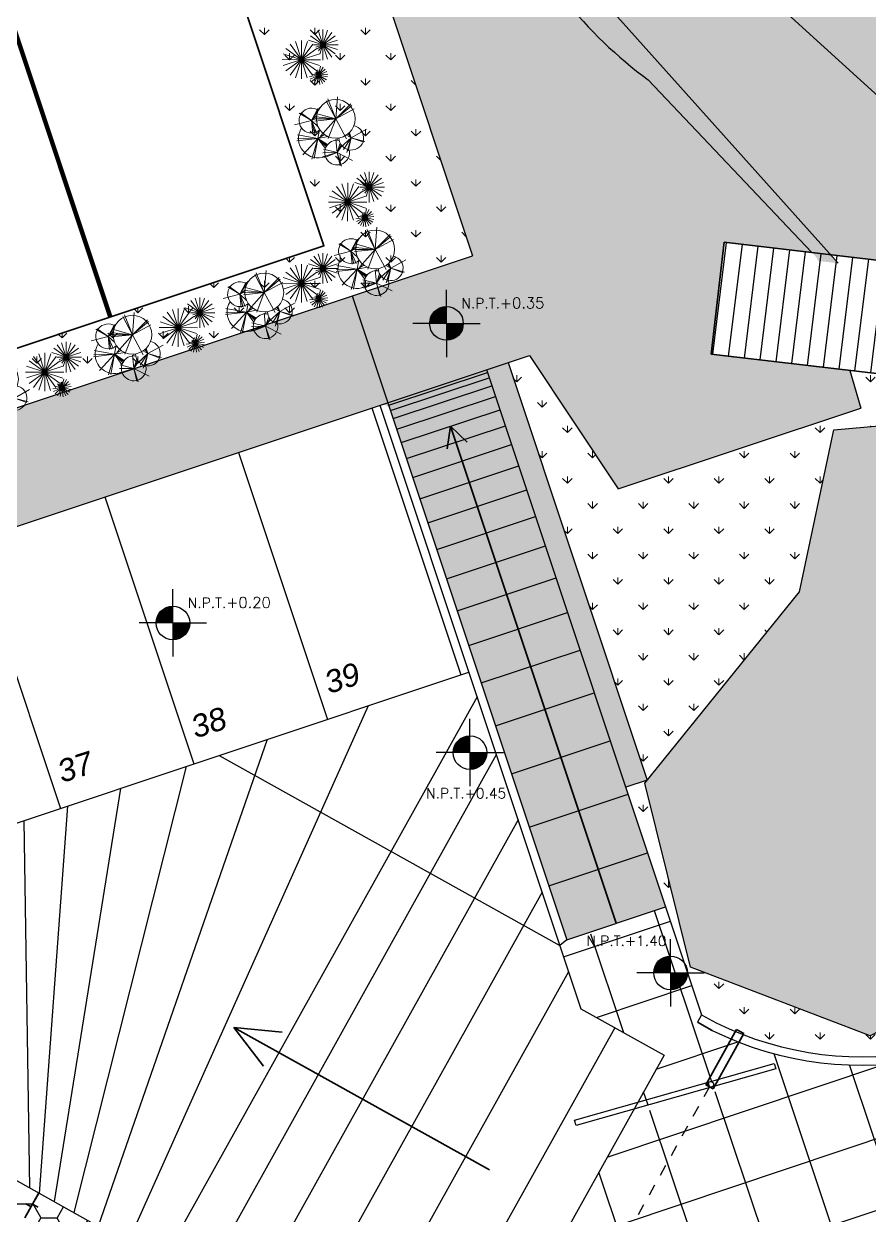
# Model space of a CAD drawing. Header units: millimetres. Extents: x 525387 to 527545, y 2235066 to 2235448.
# Drawn here: x 525619.1 to 525634.12, y 2235249.97 to 2235271.14 of the extents above; entities that cross this region are included whole.
import ezdxf
from ezdxf.enums import TextEntityAlignment as Align

# ---------------------------------------------------------------- set-up
doc = ezdxf.new("R2010")
doc.units = ezdxf.units.MM
doc.linetypes.add('JIS_02_1.0', pattern=[2, 1, -1])
for name, color, linetype in [('auxiliar', 6, 'Continuous'), ('pie de plano', 7, 'Continuous'), ('PISOS', 7, 'Continuous'), ('Texto', 7, 'Continuous'), ('ventanas', 3, 'Continuous')]:
    doc.layers.add(name, color=color, linetype=linetype)
doc.layers.add('jardin', color=72, linetype='Continuous', lineweight=5)
doc.layers.add('muro', color=5, linetype='Continuous', lineweight=35)
doc.styles.add('ARIAL', font='ariali.ttf')
doc.styles.add('NIVEL', font='romans')
pattern_1 = [(90, (-1981.939004174666, -211.1523106675595), (-0.449012806, 0.449012806), [0.1190625, -0.778963112]), (45, (-1981.939004174666, -211.1523106675595), (-0.4490128060534577, 0.4490128060534577), [0.1190625, -0.5159375]), (135, (-1981.939004174666, -211.1523106675595), (-0.4490128060534577, -0.4490128060534576), [0.1190625, -0.5159375])]
pattern_2 = [(0, (-1981.939004174666, -211.1523106675595), (0.428625, 0.24746675805), [0.2857499999999999, -0.5714999999999999]), (120, (-1981.939004174666, -211.1523106675595), (-0.4286249990634771, 0.2474667596721052), [0.2857499999999998, -0.5714999999999996]), (59.99999999999999, (-1981.939004174666, -211.1523106675595), (9.36522819294794e-10, 0.494933517722105), [-0.5714999999999999, 0.2857499999999999])]
pattern_3 = [(90, (0, 0), (-0.449012806, 0.449012806), [0.1190625, -0.778963112]), (45, (0, 0), (-0.4490128060534577, 0.4490128060534577), [0.1190625, -0.5159375]), (135, (0, 0), (-0.4490128060534577, -0.4490128060534576), [0.1190625, -0.5159375])]

# ---------------------------------------------------------------- blocks, each defined once
blk = doc.blocks.new('Arbo-p12')
at = {"color": 0, "linetype": 'ByBlock', "lineweight": 0}
for p, q in [((-0.09945709401501, 0.1825524877638605), (-0.3403838269256559, 0.4051013730745814)), ((-0.09945709401501, 0.1825524877638605), (-0.1356132411272652, 0.4940981494850954)), ((-0.09945709401501, 0.1825524877638605), (-0.1074507220736416, 0.4894871847450658)), ((-0.09945709401501, 0.1825524877638605), (-0.04596247985850208, 0.4867876671657798)), ((0.1654444836079677, 0.2784894576247351), (0.1012380212751178, 0.5282004195085828)), ((0.1654444836079677, 0.2784894576247351), (0.2733940111910297, 0.4590283148584596)), ((0.1654444836079677, 0.2784894576247351), (0.2773408917322135, 0.4382920194160924)), ((-0.09945709401501, 0.1825524877638605), (-0.4038031262973748, 0.2714040318060841)), ((-0.09945709401501, 0.1825524877638605), (-0.3980144917112823, 0.2385292821627031)), ((-0.09945709401501, 0.1825524877638605), (-0.2491042509019152, 0.07191034251168738)), ((-0.09945709401501, 0.1825524877638605), (-0.2183721527725425, 0.05834102786364928)), ((-0.09945709401501, 0.1825524877638605), (-0.2032355424297066, 0.0489319366850588)), ((-0.09945709401501, 0.1825524877638605), (-0.1899574522912311, 0.03883172599978091)), ((-0.09945709401501, 0.1825524877638605), (0.03442190526441326, 0.159203816530546)), ((-0.09945709401501, 0.1825524877638605), (-0.07240588186543039, 0.03245811781874022)), ((-0.09945709401501, 0.1825524877638605), (-0.04203283865625145, 0.08610863659155533)), ((0.1654444836079677, 0.2784894576247351), (-0.02910967280313285, 0.2589447612715267)), ((0.1654444836079677, 0.2784894576247351), (-0.02305159788099669, 0.2349050050647519)), ((0.1654444836079677, 0.2784894576247351), (-0.01607567987874499, 0.2021488315189971)), ((0.1654444836079677, 0.2784894576247351), (0.07460698168316968, 0.1810547487095855)), ((0.1912869320984432, -0.08140291117061205), (0.1580292908201565, 0.2263884639274987)), ((0.1654444836079677, 0.2784894576247351), (0.2028990161379305, 0.2055873213512632)), ((0.1654444836079677, 0.2784894576247351), (0.2330999254421608, 0.2027623710971878)), ((0.1654444836079677, 0.2784894576247351), (0.3572435578118477, 0.1567404148424138)), ((0.1654444836079677, 0.2784894576247351), (0.3436585484460159, 0.1852775967678375)), ((0.1912869320984432, -0.08140291117061205), (0.1885154619919192, 0.2180697781140359)), ((0.1912869320984432, -0.08140291117061205), (0.2716595651876356, 0.2152968828428821)), ((0.1912869320984432, -0.08140291117061205), (0.2190016331636822, 0.212523987571728)), ((-0.3074832109905653, -0.1018937197444366), (-0.3809867018928431, 0.0853118911108058)), ((-0.3074832109905653, -0.1018937197444366), (-0.3725427538281328, 0.1157687946434195)), ((-0.3074832109905653, -0.1018937197444366), (-0.3104882755280723, 0.1066058052098178)), ((-0.3074832109905653, -0.1018937197444366), (-0.2578444630142112, 0.1008138822734795)), ((0.1912869320984432, -0.08140291117061205), (-0.09971742908656489, 0.02951289967555382)), ((0.1912869320984432, -0.08140291117061205), (-0.0664597878082781, 0.1459745010640283)), ((0.1912869320984432, -0.08140291117061205), (0.4601195324312601, 0.06001474765824955)), ((0.1912869320984432, -0.08140291117061205), (0.4850627633899749, 0.03783158548901633)), ((-0.3074832109905653, -0.1018937197444366), (-0.507343275403616, -0.1674935225602729)), ((-0.3074832109905653, -0.1018937197444366), (-0.4967330011342612, -0.1492454022568394)), ((-0.3074832109905653, -0.1018937197444366), (-0.4226588173356135, -0.3325723143155553)), ((-0.3074832109905653, -0.1018937197444366), (-0.112246912438887, -0.08118529650845765)), ((-0.3074832109905653, -0.1018937197444366), (-0.168457054476695, -0.1474484213565678)), ((-0.3074832109905653, -0.1018937197444366), (-0.193463941107007, -0.1623478726825746)), ((-0.3074832109905653, -0.1018937197444366), (-0.2069262341160077, -0.1728698851188635)), ((-0.08741089502086342, -0.3119095872141122), (-0.2277341135656372, -0.157430554482322)), ((0.1912869320984432, -0.08140291117061205), (-0.1052603692996122, -0.242230836897553)), ((0.1912869320984432, -0.08140291117061205), (0.338174847744209, -0.3531466477437188)), ((0.1912869320984432, -0.08140291117061205), (0.388061309661639, -0.3170990092187149)), ((0.1912869320984432, -0.08140291117061205), (0.4130045406203537, -0.3032345328629442)), ((0.1912869320984432, -0.08140291117061205), (0.5183204046682617, -0.1063589686109994)), ((-0.08741089502086342, -0.3119095872141122), (-0.304254691591202, -0.2441712511492324)), ((-0.08741089502086342, -0.3119095872141122), (-0.2837221160287666, -0.2681990802747973)), ((-0.08741089502086342, -0.3119095872141122), (-0.2619663918384558, -0.1978417966254108)), ((-0.08741089502086342, -0.3119095872141122), (-0.1539477203546766, -0.4952958347374364)), ((-0.08741089502086342, -0.3119095872141122), (-0.1447490113881557, -0.5142946654390551)), ((-0.08741089502086342, -0.3119095872141122), (-0.04879098096027828, -0.2390760849195701)), ((-0.08741089502086342, -0.3119095872141122), (-0.02860795749807729, -0.266185138638608)), ((-0.08741089502086342, -0.3119095872141122), (-0.02001231440516832, -0.2759558923497915)), ((-0.08741089502086342, -0.3119095872141122), (-0.01275229881134759, -0.2835568780088644)), ((-0.08741089502086342, -0.3119095872141122), (0.03946655136610412, -0.5363648118995229))]:
    blk.add_line(p, q, dxfattribs=at)
blk.add_circle((0.1912869320984432, -0.08140291117061205), 0.2872250582012303, dxfattribs=at)
for centre, radius, start, end in [((-0.09945709401501, 0.1825524877638605), 0.2872250582012303, 57.49040998641255, 202.5719847777969), ((0.1654444836079677, 0.2784894576247352), 0.1833465435664465, 326.1895167280852, 222.0247516634134), ((-0.3074832109905652, -0.1018937197444367), 0.1833465435664465, 350.2838044240218, 282.3951209920781), ((-0.08741089502086331, -0.3119095872141122), 0.1833465435664465, 91.44372134915663, 347.743530791549), ((-0.09945709401501, 0.1825524877638605), 0.2872250582012303, 265.0692222164591, 270.8897798021474)]:
    blk.add_arc(centre, radius, start, end, dxfattribs=at)
blk = doc.blocks.new('Arbo-p11')
at = {"color": 0, "linetype": 'ByBlock', "lineweight": 0}
for p, q in [((-0.03763756430225819, 0.163374348153109), (-0.217159280900016, 0.4104647932102127)), ((-0.03849758010914052, 0.1629361482125352), (-0.1328777318256156, 0.4534083873864336)), ((-0.04126426564766718, 0.163374348153109), (0.1382574509500902, 0.4104647932102127)), ((-0.04040424984078574, 0.1629361482125356), (0.05397590187568934, 0.453408387386434)), ((-0.03945091497496268, 0.1627851548033699), (-0.03945091497496268, 0.4682057414846272)), ((-0.03651685195300371, 0.1649168763686711), (-0.3269890911269016, 0.2592970280851462)), ((-0.03695505189357619, 0.1640568605617892), (-0.2840454969506803, 0.3435785771595471)), ((-0.04238497799692166, 0.1649168763686707), (0.2480872611769762, 0.2592970280851462)), ((-0.04194677805634829, 0.1640568605617892), (0.2051436670007558, 0.3435785771595471)), ((-0.2836893419357962, -0.1074223704625676), (-0.3456976836416141, 0.02482332054843036)), ((-0.03636585854383846, 0.1658702112344946), (-0.341786445225096, 0.1658702112344946)), ((-0.03651685195300371, 0.1668235461003168), (-0.3269890911269024, 0.0724433943838417)), ((-0.2841327870895041, -0.1075505428520331), (-0.3022400585782223, 0.03738421471603844)), ((-0.03695505189357708, 0.1676835619071991), (-0.2840454969506812, -0.01183815469055874)), ((-0.03763756430225819, 0.1683660743158798), (-0.217159280900016, -0.07872437074122432)), ((-0.03849758010913963, 0.1688042742564531), (-0.1328777318256151, -0.1216679649174452)), ((-0.04253597140608691, 0.1658702112344942), (0.2628846152751703, 0.1658702112344942)), ((-0.04238497799692166, 0.1668235461003172), (0.2480872611769771, 0.07244339438384215)), ((-0.0419467780563474, 0.1676835619071991), (0.2051436670007558, -0.01183815469055874)), ((-0.04126426564766718, 0.1683660743158793), (0.1382574509500902, -0.07872437074122476)), ((-0.04040424984078574, 0.1688042742564527), (0.05397590187568934, -0.1216679649174456)), ((-0.03945091497496268, 0.1689552676656188), (-0.03945091497496268, -0.1364653190156383)), ((0.1953335022018055, -0.175060160876516), (0.3382228357914097, 0.02161013450439094)), ((0.1960180271041445, -0.1754089437350702), (0.2711393953621688, 0.05579085464273289)), ((-0.2828517013715308, -0.1059036536696404), (-0.4277864589396019, -0.1240109251583587)), ((-0.2828668342738896, -0.1063650025192488), (-0.4263034345084373, -0.07879873789677308)), ((-0.2829798737609963, -0.105460208515933), (-0.4152255647719942, -0.1674685502217509)), ((-0.2830237911541527, -0.1067990950249508), (-0.41092166024266, -0.03625767233798807)), ((-0.2832388050357755, -0.1050780745594337), (-0.3898502998436337, -0.2049176779586645)), ((-0.2833072079792969, -0.1071634391877884), (-0.3831468113785281, -0.0005519443799301416)), ((-0.2836031491986131, -0.1047946577342894), (-0.3541445718855762, -0.2326925268227972)), ((-0.2840372417043147, -0.1046377008540264), (-0.3116035063267912, -0.2480743010885737)), ((-0.2857796762718963, -0.1062694571340594), (-0.1965552848700394, -0.09512230164397431)), ((-0.285764543369537, -0.1058081082844519), (-0.1423279431349898, -0.1333743729069276)), ((-0.2856515038824312, -0.1067129022877672), (-0.2213026976848658, -0.0765405561602234)), ((-0.2856075864892744, -0.1053740157787499), (-0.1577097174007671, -0.1759154384657121)), ((-0.2853925726076516, -0.1070950362442666), (-0.236504216537871, -0.06131203611239458)), ((-0.2853241696641302, -0.1050096716159123), (-0.185484566264899, -0.2116211664237705)), ((-0.285028228444814, -0.1073784530694117), (-0.2500939734895338, -0.04403954386138023)), ((-0.2849420357076313, -0.1047507403411331), (-0.222933694001813, -0.2369964313521306)), ((-0.2845941359391124, -0.1075354099496743), (-0.2667433379524853, -0.01465166927093722)), ((-0.284498590553923, -0.1046225679516676), (-0.2663913190652047, -0.2495573255197391)), ((0.199232362684991, -0.1730735922363042), (-0.04386549156077259, -0.1730735922363042)), ((0.1991121803024865, -0.1723147905367287), (-0.0320876180753167, -0.2474361587947539)), ((0.1987633974439318, -0.1716302656343892), (0.002093102063025251, -0.3145195992239943)), ((0.1991121803024865, -0.1738323939358805), (0.04939654229667245, -0.1251868343137158)), ((0.1982201554056353, -0.1710870235960928), (0.0553308218160311, -0.3677573189769997)), ((0.1987633974439327, -0.17451691883822), (0.1013662940220794, -0.1037537810977064)), ((0.1975356305032963, -0.1707382407375385), (0.122414262245272, -0.4019380391153416)), ((0.1982201554056353, -0.175060160876516), (0.1326960331551021, -0.08487394365613823)), ((0.1975356305032954, -0.1754089437350707), (0.1609826787180497, -0.062910525790458)), ((0.1943212949224498, -0.1730735922363046), (0.4374191491682133, -0.1730735922363046)), ((0.1944414773049543, -0.1738323939358809), (0.4256412756827566, -0.09871102567785575)), ((0.1944414773049543, -0.1723147905367283), (0.4256412756827574, -0.2474361587947535)), ((0.194790260163509, -0.17451691883822), (0.3914605555444155, -0.03162758524861489)), ((0.194790260163509, -0.1716302656343892), (0.3914605555444155, -0.3145195992239943)), ((0.1953335022018055, -0.1710870235960932), (0.3382228357914097, -0.3677573189770001)), ((0.1960180271041445, -0.170738240737539), (0.2711393953621688, -0.4019380391153421)), ((0.1967768288037199, -0.1755291261175752), (0.1967768288037199, -0.02587380216266869)), ((0.1967768288037199, -0.1706180583550335), (0.1967768288037199, -0.4137159126007971))]:
    blk.add_line(p, q, dxfattribs=at)
blk = doc.blocks.new('Nptpl')
at = {"color": 0, "linetype": 'ByBlock'}
for q in [(4.263256414560601e-14, 0.1666666666669414), (-0.166666666666624, 2.747431911605721e-13), (4.263256414560601e-14, -0.1666666666663919), (0.1666666666667093, 2.747431911605721e-13)]:
    blk.add_line((4.263256414560601e-14, 2.747431911605721e-13), q, dxfattribs=at)
at = {"color": 0, "linetype": 'ByBlock', "const_width": 0.08333333333333333}
for points in [[(8.526512829121202e-14, 0.04166666666886461, 0.4142135623846828), (-0.0416666666665814, 5.494863823211441e-13, 1)], [(8.526512829121202e-14, -0.04166666666777037, 0.4142135623829513), (0.04166666666650087, 5.494863823211441e-13, 1)]]:
    blk.add_lwpolyline(points, format="xyb", dxfattribs=at)
at = {"color": 0, "linetype": 'ByBlock'}
blk.add_circle((0, 0), 0.08333333333333333, dxfattribs=at)
at = {"color": 0, "linetype": 'ByBlock', "style": 'NIVEL'}
blk.add_text('N.P.T.', height=0.05, dxfattribs=at).set_placement((0.2646358372095595, 0.07474815208612709), align=Align.RIGHT)
blk.add_attdef('NPT-PLA', (0.2646358372095595, 0.07474815208612709), '', height=0.05, dxfattribs=at)
blk = doc.blocks.new('TB_ACA_TLFAI QRO$0$CB-NIVEL')
at = {"color": 1, "const_width": 0.0375}
blk.add_lwpolyline([(0.03402267760506561, -0.1499999999999986), (0.03402267760506561, 0), (-0.03402267760506561, 0), (-0.03402267760506561, 0.1499999999999986)], dxfattribs=at)

msp = doc.modelspace()

# ---------------------------------------------------------------- hatches: boundary and pattern name
at = {"layer": 'auxiliar'}
h = msp.add_hatch(color=8, dxfattribs=at)
h.dxf.hatch_style = 1
h.set_gradient(color1=(0, 127, 255), color2=(0, 255, 255), name='INVCURVED')
h.paths.add_polyline_path([(525608.3686954741, 2235295.686445747), (525615.9158335903, 2235288.645588127), (525619.4931245319, 2235285.100241358), (525626.0822137087, 2235278.146163472), (525630.6105035663, 2235273.191901902), (525636.6796801204, 2235267.67058028), (525637.6109065919, 2235266.236831313), (525639.9164147214, 2235263.177795304), (525639.9164147218, 2235263.177795304), (525637.2189519926, 2235266.591751895), (525633.4391289881, 2235267.034892814), (525629.0862992101, 2235271.895039319), (525624.618069241, 2235276.783591227), (525618.0629432222, 2235283.701824637), (525614.5294332004, 2235287.203781437), (525607.2363289869, 2235294.00764637)])
h = msp.add_hatch(dxfattribs=at)
h.set_pattern_fill('LINE', color=256, scale=0.089, angle=83.00000000000001)
h.set_pattern_definition([(83.00000000000001, (0.149080271483399, 0.1177924983203411), (-0.2804687288000465, 0.03443722971270955), [])])
h.paths.add_polyline_path([(525631.547514201, 2235267.256662965), (525631.3146321316, 2235265.270267752), (525636.1632780862, 2235264.701819593), (525637.2189519926, 2235266.591751894)])
at = {"layer": 'jardin'}
h = msp.add_hatch(dxfattribs=at)
h.set_pattern_fill('GRASS', color=72, scale=0.025)
h.set_pattern_definition(pattern_1)
edge = h.paths.add_edge_path()
edge.add_line((525636.9455999916, 2235268.081293845), (525638.9229341198, 2235271.135288808))
edge.add_line((525638.9229341198, 2235271.135288808), (525645.1812575532, 2235268.538234785))
edge.add_line((525645.1812575532, 2235268.538234785), (525645.265557539, 2235271.011437382))
edge.add_line((525645.265557539, 2235271.011437382), (525614.3371159103, 2235290.934354713))
edge.add_line((525614.3371159103, 2235290.934354713), (525609.00669024, 2235295.738165472))
edge.add_line((525609.00669024, 2235295.738165472), (525608.7388687962, 2235295.341104557))
edge.add_line((525608.7388687962, 2235295.341104557), (525615.9158335903, 2235288.645588127))
edge.add_line((525615.9158335903, 2235288.645588127), (525619.4931245319, 2235285.100241358))
edge.add_line((525619.4931245319, 2235285.100241358), (525626.0822137087, 2235278.146163472))
edge.add_line((525626.0822137087, 2235278.146163472), (525630.6105035663, 2235273.191901902))
edge.add_line((525630.6105035663, 2235273.191901902), (525636.2701835615, 2235268.043112235))
edge.add_arc((525636.5945163337, 2235268.298808937), 0.4130042983129986, 218.251455587989, 328.2195720236954)
h = msp.add_hatch(dxfattribs=at)
h.set_pattern_fill('GRASS', color=72, scale=0.025)
h.set_pattern_definition(pattern_3)
edge = h.paths.add_edge_path()
edge.add_line((525618.0629432222, 2235283.701824637), (525614.5294332004, 2235287.203781437))
edge.add_line((525614.5294332004, 2235287.203781437), (525607.2363289868, 2235294.00764637))
edge.add_line((525607.2363289868, 2235294.00764637), (525606.9532373651, 2235293.587946526))
edge.add_line((525606.9532373651, 2235293.587946526), (525614.1828331029, 2235286.843329764))
edge.add_line((525614.1828331029, 2235286.843329764), (525617.7053978947, 2235283.352220457))
edge.add_line((525617.7053978947, 2235283.352220457), (525622.6075460893, 2235278.178528094))
edge.add_line((525622.6075460893, 2235278.178528094), (525624.2520331242, 2235276.442948166))
edge.add_line((525624.2520331242, 2235276.442948166), (525628.7062945096, 2235271.569678852))
edge.add_arc((525634.9186132073, 2235276.559460541), 7.968113007783279, 218.7716957493611, 233.6559660666527)
edge.add_line((525630.1964513541, 2235270.141360173), (525633.1986056595, 2235266.972907857))
edge.add_line((525633.1986056595, 2235266.972907857), (525633.2121527304, 2235266.926232727))
edge.add_line((525633.2121527304, 2235266.926232727), (525633.5744928159, 2235266.883752506))
edge.add_line((525633.5744928159, 2235266.883752506), (525629.0862992101, 2235271.895039319))
edge.add_line((525629.0862992101, 2235271.895039319), (525624.618069241, 2235276.783591227))
edge.add_line((525624.618069241, 2235276.783591227), (525618.0629432222, 2235283.701824637))
h = msp.add_hatch(dxfattribs=at)
h.set_pattern_fill('GRASS', color=72, scale=0.025)
h.set_pattern_definition(pattern_1)
h.paths.add_polyline_path([(525624.6813222884, 2235274.194607804), (525623.3735464438, 2235275.625404818), (525620.1822073393, 2235278.993521426), (525613.3542545586, 2235276.718337057), (525614.1571920076, 2235274.30867784), (525621.2725667717, 2235276.679635867), (525624.4338441414, 2235267.192469515), (525605.4595114372, 2235260.869914776), (525602.2982340675, 2235270.357081128), (525609.4136088316, 2235272.728039155), (525608.5464596848, 2235275.33040119), (525600.9616807719, 2235278.705679202), (525600.4103970624, 2235277.467475718), (525603.7136378972, 2235275.996778143), (525599.9309871166, 2235267.500805387), (525596.9889793183, 2235268.810671652), (525596.445579789, 2235267.590176325), (525600.6724405437, 2235265.708256669), (525602.9180669881, 2235258.969008842), (525627.0727686713, 2235267.017746364)])
h = msp.add_hatch(dxfattribs=at)
h.set_pattern_fill('GRASS', color=72, scale=0.025)
h.set_pattern_definition(pattern_3)
h.paths.add_polyline_path([(525641.0209893233, 2235258.235237509), (525638.3501099155, 2235261.406355309), (525639.4747445865, 2235258.312729801), (525636.8547306631, 2235254.563954245), (525634.1424625346, 2235253.160471188), (525630.9504736129, 2235254.379285828), (525630.1350352603, 2235257.649396447), (525632.8827438822, 2235261.04594308), (525633.4966844406, 2235263.9266586), (525636.024444829, 2235264.148261729), (525635.4542170021, 2235264.784948877), (525633.7765560559, 2235264.981635392), (525633.9715590664, 2235264.309771287), (525629.6633814436, 2235262.874216779), (525628.0845107995, 2235265.246764188), (525627.7050241454, 2235265.120313093), (525630.1771198089, 2235257.70141875), (525629.7976331549, 2235257.574967655), (525631.1444941908, 2235253.532963994), (525631.9293981782, 2235253.161479717), (525632.7623077433, 2235252.918111894), (525634.4884720683, 2235252.811502542), (525635.6216742084, 2235253.024016947), (525636.6911878908, 2235253.454655943), (525637.6578795005, 2235254.088637426), (525638.4627614382, 2235254.922948827)])
at = {"layer": 'muro', "linetype": 'Continuous', "lineweight": -3}
h = msp.add_hatch(dxfattribs=at)
h.set_pattern_fill('GRAVEL', color=41, scale=0.02, angle=198.43)
h.set_pattern_definition([(66.44278749999995, (-0.1863983134520014, -0.5975784855081796), (2.410141204636388, 5.622321528845037), [0.06834428800000002, -6.766096727913001]), (23.39974100000006, (-0.1590834723060339, -0.5349297995429451), (-5.622737777162228, -2.409169958568619), [0.117280944, -11.6108097787048]), (330.9404471, (-0.05144816642335809, -0.4883524216912152), (-6.586072755099547, 3.695374089930749), [0.08269630400000003, -8.18694455882]), (105.7036889999999, (0.09635985961526157, -0.3052313638126448), (2.730096581616095, -9.799501857494826), [0.106800904, -10.5732874851476]), (131.26365418, (0.06745287300305118, -0.2024168953512386), (4.336949887775587, -4.980329474133191), [0.10472674, -10.3679615490688]), (195.7036889999999, (-0.00161712104142217, -0.1236955137405452), (9.799501857494826, 2.730096581616095), [0.106800904, -10.5732874851476]), (236.12424047, (-0.1044315895028284, -0.1526025003527555), (4.659264069924868, 6.907276911106231), [0.141238732, -13.9826230628494]), (270.68532837, (-0.183157133709385, -0.2698656057584266), (0.1596308052075956, -11.72700430655787), [0.133343904, -13.201051320381]), (319.85956562, (-0.1815622131792333, -0.4032000192776021), (5.943386933410058, -4.980468226961322), [0.1071626, -10.6091091397424]), (13.66635829999999, (-0.09963989025260128, -0.4722838886416196), (-5.461996957026959, -1.284677874575957), [0.122342656, -5.994787390000001]), (60.82743780000002, (0.01923894866253746, -0.4433782895613635), (4.016717002560279, 7.228619821331257), [0.158215584, -15.6633545024354]), (337.24407483, (-0.3823717002127306, -0.4594079717162359), (4.337227393868797, -1.767455383840827), [0.054000908, -5.346113164868801]), (9.899234399999992, (-0.3325739555977004, -0.4802959546551469), (-6.586489013071589, -1.123937044809643), [0.102736396, -10.170927799408]), (63.42999999999996, (-0.2313668954540355, -0.4626338886073539), (-0.1606020785787084, 0.4819449889315658), [0.07184186800000002, -0.6465786216856001]), (41.62859051000007, (-0.178358496799386, -0.5092251417786278), (-2.088520787622199, -1.766900370609393), [0.038688264, -3.8301244737788]), (130.2314094900001, (-0.1494404099315403, -0.4835246466101736), (0.9637512247572477, -1.285232888148653), [0.05471312400000002, -2.680950598]), (229.39375653, (-0.1847784173466704, -0.4417542308601694), (-1.124630809690172, -1.445696213557991), [0.088863932, -2.873259630582]), (359.99505118, (-0.2426159786143161, -0.5092195916508102), (-1.124492056450056, 0.1607408317152325), [0.06425742800000002, -1.5421796233656]), (214.819540334, (0.1300876836487416, -0.3903754410345315), (-4.337643653579137, -3.05185575258155), [0.09001760000000003, -8.911765334507802]), (268.77617594, (0.05618713945931776, -0.4417750438394855), (0.1611570915576253, 5.94380319255772), [0.075519788, -7.476443135640001]), (131.6285905099999, (-0.2104955628985774, -0.6056085894371143), (1.76690037061072, -2.088520787623696), [0.07737602000000002, -3.7914367177788]), (182.0404596700001, (-0.2618965532354856, -0.547772415701423), (5.301256125039915, 0.1601858193632266), [0.09001760000000003, -8.911765334508]), (177.87395478, (0.03051439492995173, -0.09156954789698887), (2.730929101814976, -0.1608795849696228), [0.08680703999999999, -4.253546862621201]), (133.2051406, (-0.05623292801381313, -0.08834918113368859), (4.176347811456989, -4.498384483093377), [0.072734424, -7.200718676144002]), (265.23140949, (-0.3759170913665859, -0.1252696212913808), (-0.1608795847980274, -2.730929101825136), [0.07737602000000002, -3.7914367177788]), (215.78402464, (-0.38234949970146, -0.2023780444565152), (5.622876541535502, 4.015606977612173), [0.08515654800000004, -8.430475196040002]), (267.87395478, (-0.1397640467901409, -0.04657460278782106), (0.1608795849885952, 2.730929101813871), [0.04340351999999999, -4.2969503826212]), (299.739932474, (-0.3470003920306947, -0.1156334965766592), (1.124353303246393, -1.767177877147433), [0.02590292, -2.564398992905201]), (4.393756532000008, (-0.3341508382124448, -0.1381247252374483), (-1.606437045373153, 0.0001387531954456511), [0.10472674, -1.9898109178138]), (24.43900596000001, (-0.2297317364972061, -0.1301015589682856), (-4.658847810626911, -2.087965774962175), [0.09705340000000001, -9.608272972667402]), (142.12006753, (-0.1992326044187528, -0.3983791818563325), (0.8031491461447329, -0.8032878992285786), [0.073264776, -1.758355271936]), (191.58722659, (-0.2570604529627176, -0.3533939494708455), (-8.514268968900709, -1.766345358420476), [0.127911352, -12.6632018130062]), (259.3753959, (-0.3823647625529585, -0.3790861194475732), (0.8035654057383974, 4.016023236822789), [0.05230164800000001, -5.177878463622001]), (288.43, (-0.3920078249274522, -0.4304912723803447), (0.6425470675102137, -0.3213429103528271), [0.03048000000000001, -0.4775200000000001]), (318.68643716, (-0.2152747743612148, -0.1413478670646574), (-3.051994505585996, 2.731206608419131), [0.07057339200000001, -6.986788154640001]), (246.4427875, (-0.1622663757065652, -0.1879391202359313), (-2.410141204656004, -5.622321528836483), [0.136688576, -6.697752439913]), (198.43, (-0.2168960579985003, -0.3132364921664001), (-0.3213429103528271, -0.6425470675102137), [0.13208, -0.37592]), (163.7348465, (-0.3422017551206956, -0.3549930325968604), (-5.943664440322554, 1.767594133517262), [0.08032191200000001, -7.951863344828002]), (92.4846040999999, (-0.4193087907538756, -0.3324962538082538), (-0.1604633254197506, 2.088382034302045), [0.073965816, -3.624330007754401]), (46.07597535999997, (-0.4225152821976318, -0.2585998722146931), (7.550934004461467, 7.870889381783216), [0.12042902, -11.9224928845876]), (13.85607874000001, (-0.3389730631656688, -0.1718594869307003), (6.425886934688203, 1.605882032591517), [0.127405892, -12.613169291248])])
h.paths.add_polyline_path([(525629.7976331549, 2235257.574967655), (525630.1771198089, 2235257.70141875), (525627.7050241453, 2235265.120313094), (525627.3255374912, 2235264.993861998)])
at = {"layer": 'muro'}
h = msp.add_hatch(color=9, dxfattribs=at)
h.dxf.hatch_style = 1
h.paths.add_polyline_path([(525633.4966844406, 2235263.9266586), (525636.024444829, 2235264.148261729), (525638.3501099155, 2235261.406355309), (525639.4747445865, 2235258.312729801), (525636.8547306631, 2235254.563954245), (525634.1424625346, 2235253.160471188), (525630.9504736129, 2235254.379285828), (525630.1350352603, 2235257.649396447), (525632.8827438822, 2235261.04594308)])
at = {"layer": 'PISOS'}
h = msp.add_hatch(dxfattribs=at)
h.set_pattern_fill('HONEY', color=9, scale=0.09)
h.set_pattern_definition(pattern_2)
edge = h.paths.add_edge_path()
edge.add_line((525606.9532373651, 2235293.587946526), (525607.2363289868, 2235294.00764637))
edge.add_line((525607.2363289868, 2235294.00764637), (525606.3479130142, 2235294.836465225))
edge.add_line((525606.3479130142, 2235294.836465225), (525605.8445237541, 2235294.090161281))
edge.add_arc((525605.9721426611, 2235292.896966655), 1.199999999830135, 96.10489892490847, 124.1823590114058)
edge.add_line((525605.2979482228, 2235293.889670971), (525594.7123011063, 2235301.60266077))
edge.add_line((525594.7123011063, 2235301.60266077), (525591.0525401771, 2235303.194932317))
edge.add_line((525591.0525401771, 2235303.194932317), (525575.182638465, 2235305.939154865))
edge.add_line((525575.182638465, 2235305.939154865), (525574.2028669307, 2235306.540823254))
edge.add_line((525574.2028669307, 2235306.540823254), (525573.5749101448, 2235305.518243049))
edge.add_line((525573.5749101448, 2235305.518243049), (525574.7510732597, 2235304.795972457))
edge.add_line((525574.7510732597, 2235304.795972457), (525577.9330706495, 2235304.24574164))
edge.add_line((525577.9330706495, 2235304.24574164), (525579.0839622102, 2235298.82506341))
edge.add_line((525579.0839622102, 2235298.82506341), (525578.0409486827, 2235296.482416672))
edge.add_line((525578.0409486827, 2235296.482416672), (525577.7984083681, 2235295.937662207))
edge.add_line((525577.7984083681, 2235295.937662207), (525576.9142228351, 2235295.426904986))
edge.add_line((525576.9142228351, 2235295.426904986), (525575.7266137406, 2235295.955662622))
edge.add_line((525575.7266137406, 2235295.955662622), (525574.6303591912, 2235296.443746593))
edge.add_line((525574.6303591912, 2235296.443746593), (525574.2236225482, 2235295.530201136))
edge.add_line((525574.2236225482, 2235295.530201136), (525575.3198770975, 2235295.042117164))
edge.add_line((525575.3198770975, 2235295.042117164), (525574.1301672953, 2235292.369985199))
edge.add_line((525574.1301672953, 2235292.369985199), (525575.226421845, 2235291.881901227))
edge.add_line((525575.226421845, 2235291.881901227), (525575.9362163139, 2235293.476125706))
edge.add_line((525575.9362163139, 2235293.476125706), (525578.7361371672, 2235295.093523571))
edge.add_line((525578.7361371672, 2235295.093523571), (525580.3387425096, 2235298.693034103))
edge.add_line((525580.3387425096, 2235298.693034103), (525579.2065739105, 2235304.025527525))
edge.add_line((525579.2065739105, 2235304.025527525), (525590.7060031955, 2235302.037046834))
edge.add_line((525590.7060031955, 2235302.037046834), (525594.1124133674, 2235300.55500194))
edge.add_line((525594.1124133674, 2235300.55500194), (525595.0989541203, 2235299.836181571))
edge.add_line((525595.0989541203, 2235299.836181571), (525590.2276901774, 2235288.895143621))
edge.add_line((525590.2276901774, 2235288.895143621), (525591.3239447267, 2235288.407059649))
edge.add_line((525591.3239447267, 2235288.407059649), (525593.5868117566, 2235293.489542213))
edge.add_line((525593.5868117566, 2235293.489542213), (525595.8714388438, 2235292.472360698))
edge.add_line((525595.8714388438, 2235292.472360698), (525596.2781754866, 2235293.385906155))
edge.add_line((525596.2781754866, 2235293.385906155), (525593.9935483993, 2235294.40308767))
edge.add_line((525593.9935483993, 2235294.40308767), (525596.0907676786, 2235299.113519294))
edge.add_line((525596.0907676786, 2235299.113519294), (525605.4887313502, 2235292.265907888))
edge.add_arc((509013.475930431, 2231769.083826202), 16961.94861348718, 11.982317951034474, 11.98824039447959, ccw=False)
edge.add_line((525605.8528204352, 2235290.550836786), (525603.4026747464, 2235285.047719467))
edge.add_line((525603.4026747464, 2235285.047719467), (525601.4293808372, 2235283.90782962))
edge.add_line((525601.4293808372, 2235283.90782962), (525602.7841985535, 2235283.30462591))
edge.add_line((525602.7841985535, 2235283.30462591), (525604.3404035454, 2235284.203580832))
edge.add_line((525604.3404035454, 2235284.203580832), (525604.4625333886, 2235284.477888951))
edge.add_line((525604.4625333886, 2235284.477888951), (525605.0559553527, 2235284.213680469))
edge.add_line((525605.0559553527, 2235284.213680469), (525605.4626919958, 2235285.127225927))
edge.add_line((525605.4626919958, 2235285.127225927), (525604.8692700317, 2235285.391434408))
edge.add_line((525604.8692700317, 2235285.391434408), (525607.1030780211, 2235290.408649298))
edge.add_arc((525607.8525471875, 2235277.282750833), 13.14727783833425, 86.73204505863089, 93.26795494136911, ccw=False)
edge.add_line((525608.6020163539, 2235290.408649298), (525613.3509928689, 2235285.978245751))
edge.add_line((525613.3509928689, 2235285.978245751), (525616.8472891089, 2235282.513170424))
edge.add_line((525616.8472891089, 2235282.513170424), (525619.2713198636, 2235279.954865594))
edge.add_line((525619.2713198636, 2235279.954865594), (525608.9483517003, 2235276.515085535))
edge.add_line((525608.9483517003, 2235276.515085535), (525601.468371776, 2235279.843725831))
edge.add_line((525601.468371776, 2235279.843725831), (525600.9616807719, 2235278.705679202))
edge.add_line((525600.9616807719, 2235278.705679202), (525608.5464596847, 2235275.33040119))
edge.add_line((525608.5464596847, 2235275.33040119), (525609.4136088317, 2235272.728039155))
edge.add_line((525609.4136088317, 2235272.728039155), (525614.1571920078, 2235274.30867784))
edge.add_line((525614.1571920078, 2235274.30867784), (525613.3542545586, 2235276.718337057))
edge.add_line((525613.3542545586, 2235276.718337057), (525620.1822073393, 2235278.993521426))
edge.add_line((525620.1822073393, 2235278.993521426), (525621.7364663732, 2235277.353167489))
edge.add_line((525621.7364663732, 2235277.353167489), (525623.3735464438, 2235275.625404818))
edge.add_line((525623.3735464438, 2235275.625404818), (525624.6813222884, 2235274.194607804))
edge.add_line((525624.6813222884, 2235274.194607804), (525627.0727686713, 2235267.017746364))
edge.add_line((525627.0727686713, 2235267.017746364), (525631.696335101, 2235268.558393527))
edge.add_line((525631.696335101, 2235268.558393527), (525630.1964513537, 2235270.141360173))
edge.add_arc((525634.918613206, 2235276.55946054), 7.968113006474778, 218.7716957525168, 233.6559660680781, ccw=False)
edge.add_line((525628.7062945096, 2235271.569678852), (525624.2520331242, 2235276.442948166))
edge.add_line((525624.2520331242, 2235276.442948166), (525622.607546089, 2235278.178528094))
edge.add_line((525622.607546089, 2235278.178528094), (525617.7053978947, 2235283.352220457))
edge.add_line((525617.7053978947, 2235283.352220457), (525614.1828331029, 2235286.843329764))
edge.add_line((525614.1828331029, 2235286.843329764), (525606.9532373651, 2235293.587946526))
h = msp.add_hatch(dxfattribs=at)
h.set_pattern_fill('HONEY', color=9, scale=0.09)
h.set_pattern_definition(pattern_2)
edge = h.paths.add_edge_path()
edge.add_line((525625.60202449, 2235264.314154022), (525627.1510504008, 2235259.665442511))
edge.add_line((525627.1510504008, 2235259.665442511), (525628.0539038894, 2235256.955929792))
edge.add_line((525628.0539038894, 2235256.955929792), (525628.7496351118, 2235254.868002328))
edge.add_line((525628.7496351118, 2235254.868002328), (525630.504760887, 2235255.452838641))
edge.add_line((525630.504760887, 2235255.452838641), (525629.8090296646, 2235257.540766106))
edge.add_line((525629.8090296646, 2235257.540766106), (525627.3255374914, 2235264.993861998))
edge.add_line((525627.3255374914, 2235264.993861998), (525628.0845107993, 2235265.246764189))
edge.add_line((525628.0845107993, 2235265.246764189), (525629.6633814436, 2235262.874216779))
edge.add_line((525629.6633814436, 2235262.874216779), (525633.4292403777, 2235264.129061923))
edge.add_line((525633.4292403777, 2235264.129061923), (525633.9715590664, 2235264.309771287))
edge.add_line((525633.9715590664, 2235264.309771287), (525633.7765560559, 2235264.981635392))
edge.add_line((525633.7765560559, 2235264.981635392), (525631.3146321316, 2235265.270267752))
edge.add_line((525631.3146321316, 2235265.270267752), (525631.547514201, 2235267.256662965))
edge.add_line((525631.547514201, 2235267.256662965), (525632.8305488883, 2235267.106241855))
edge.add_line((525632.8305488883, 2235267.106241855), (525633.1024769576, 2235267.074361405))
edge.add_line((525633.1024769576, 2235267.074361405), (525631.6963351009, 2235268.558393527))
edge.add_line((525631.6963351009, 2235268.558393527), (525602.9180669881, 2235258.969008842))
edge.add_line((525602.9180669881, 2235258.969008842), (525601.400653851, 2235263.52284869))
edge.add_line((525601.400653851, 2235263.52284869), (525600.9296760063, 2235264.936278971))
edge.add_line((525600.9296760063, 2235264.936278971), (525600.6724405437, 2235265.708256669))
edge.add_line((525600.6724405437, 2235265.708256669), (525596.4455797889, 2235267.590176325))
edge.add_line((525596.4455797889, 2235267.590176325), (525595.8354748246, 2235266.219858139))
edge.add_line((525595.8354748246, 2235266.219858139), (525599.4583661313, 2235264.606843006))
edge.add_line((525599.4583661313, 2235264.606843006), (525601.4949920353, 2235258.494817237))
edge.add_line((525601.4949920353, 2235258.494817237), (525590.8110184384, 2235254.934744324))
edge.add_line((525590.8110184384, 2235254.934744324), (525589.7089229058, 2235252.459397228))
edge.add_line((525589.7089229058, 2235252.459397228), (525625.443786002, 2235264.366831948))
edge.add_arc((525625.4760922397, 2235264.199872048), 0.1700567587167407, 42.223357450208084, 100.95122399303438, ccw=False)
h = msp.add_hatch(dxfattribs=at)
h.set_pattern_fill('ANSI37', color=9, scale=0.38, angle=63.50000000000002)
h.set_pattern_definition([(108.5, (0, 0), (-1.144152490006279, -0.382828067952744), []), (198.5, (0, 0), (0.3828280679527439, -1.144152490006279), [])])
edge = h.paths.add_edge_path()
edge.add_arc((525635.1631144956, 2235241.561220812), 0.4999999993547679, -29.137921772539187, 60.86207827540778, ccw=False)
edge.add_line((525635.5998395679, 2235241.317764018), (525638.014804658, 2235239.971517386))
edge.add_line((525638.014804658, 2235239.971517386), (525638.014804658, 2235240.557091749))
edge.add_line((525638.014804658, 2235240.557091749), (525634.6108810793, 2235245.997765113))
edge.add_arc((525639.1466437955, 2235247.778454376), 4.872781307249294, 139.7500517728695, 201.4344117002755, ccw=False)
edge.add_line((525635.4275760388, 2235250.926871866), (525637.1120700787, 2235253.057218409))
edge.add_line((525637.1120700787, 2235253.057218409), (525638.5308727798, 2235254.726978757))
edge.add_arc((525633.9820422732, 2235258.639540709), 6.000000000305091, 243.8246804126178, 319.3003586200403, ccw=False)
edge.add_line((525631.3353263902, 2235253.254849906), (525631.0714571528, 2235253.401946472))
edge.add_line((525631.0714571528, 2235253.401946472), (525631.1444941909, 2235253.532963994))
edge.add_line((525631.1444941909, 2235253.532963994), (525630.5047608871, 2235255.452838641))
edge.add_line((525630.5047608871, 2235255.452838641), (525628.6257360902, 2235254.765338331))
edge.add_line((525628.6257360902, 2235254.765338331), (525629.0005560438, 2235253.640483142))
edge.add_line((525629.0005560438, 2235253.640483142), (525630.4771422053, 2235252.817345303))
edge.add_line((525630.4771422053, 2235252.817345303), (525629.9419118558, 2235251.857222114))
edge.add_line((525629.9419118558, 2235251.857222114), (525631.3212323895, 2235252.249091026))
edge.add_arc((525631.3075680031, 2235252.297187643), 0.05000000000578725, 180, 285.85999996663975, ccw=False)
edge.add_arc((525631.3075680031, 2235252.297187643), 0.05000000004656613, 0, 180, ccw=False)
edge.add_arc((525631.3075680031, 2235252.297187643), 0.05000000004656613, -74.1400000333602, 0, ccw=False)
edge.add_line((525631.3212323895, 2235252.249091026), (525632.4614558491, 2235252.573031775))
edge.add_line((525632.4614558491, 2235252.573031775), (525632.4887846374, 2235252.476838546))
edge.add_line((525632.4887846374, 2235252.476838546), (525629.8730543737, 2235251.733702091))
edge.add_line((525629.8730543737, 2235251.733702091), (525628.0420749771, 2235248.449198925))
edge.add_line((525628.0420749771, 2235248.449198925), (525628.5637854515, 2235246.613589596))
edge.add_line((525628.5637854515, 2235246.613589596), (525628.467592218, 2235246.586260824))
edge.add_line((525628.467592218, 2235246.586260824), (525628.3384582602, 2235247.040793231))
edge.add_arc((525628.385896383, 2235247.05659274), 0.04999999975921202, 193.2994016135112, 198.4206003671572, ccw=False)
edge.add_line((525628.3372373194, 2235247.045090761), (525627.9733506845, 2235248.325917824))
edge.add_line((525627.9733506845, 2235248.325917824), (525627.0444014095, 2235246.659521774))
edge.add_line((525627.0444014095, 2235246.659521774), (525635.4065712892, 2235241.997945885))
edge = h.paths.add_edge_path(flags=16)
edge.add_arc((525630.0604730387, 2235248.6393451), 0.2991235887166113, 0, 360)
edge = h.paths.add_edge_path(flags=16)
edge.add_line((525630.0604730387, 2235248.6393451), (525629.9109112443, 2235248.6393451))
edge.add_arc((525630.0604730389, 2235248.6393451), 0.1495617945911363, 90.00000008919528, 180, ccw=False)
edge.add_line((525630.0604730387, 2235248.788906895), (525630.0604730387, 2235248.6393451))
edge.add_line((525630.0604730387, 2235248.6393451), (525630.210034833, 2235248.6393451))
edge.add_arc((525630.0604730385, 2235248.6393451), 0.1495617945911363, -89.99999991080472, 0, ccw=False)
edge.add_line((525630.0604730387, 2235248.489783306), (525630.0604730387, 2235248.6393451))
h.paths.add_polyline_path([(525630.2732529083, 2235248.862783788), (525631.055247433, 2235248.862783788), (525631.055247433, 2235249.131995018), (525630.2732529083, 2235249.131995018)], flags=16)
h.paths.add_polyline_path([(525630.9989503233, 2235248.859652327), (525631.908664609, 2235248.859652327), (525631.908664609, 2235249.147652327), (525630.9989503233, 2235249.147652327)], flags=16)
h.paths.add_polyline_path([(525631.4491038563, 2235246.549964796), (525633.638735507, 2235246.549964796), (525633.638735507, 2235248.799964796), (525631.4491038563, 2235248.799964796)], flags=16)
h = msp.add_hatch(dxfattribs=at)
h.set_pattern_fill('HONEY', color=8, scale=0.09)
h.set_pattern_definition([(0, (0, 0), (0.428625, 0.24746675805), [0.2857499999999999, -0.5714999999999999]), (120, (0, 0), (-0.4286249990634771, 0.2474667596721052), [0.2857499999999999, -0.5714999999999998]), (59.99999999999999, (0, 0), (9.36522819294794e-10, 0.494933517722105), [-0.5714999999999999, 0.2857499999999999])])
h.paths.add_polyline_path([(525620.6932814614, 2235249.051022753), (525621.0663914422, 2235248.843464331), (525621.4797767033, 2235248.613501056), (525622.0362680581, 2235248.303928882), (525622.7906021056, 2235247.884298228), (525624.2143518671, 2235247.092276383), (525624.8570573485, 2235247.306436251), (525618.9398933003, 2235250.605018994), (525614.7853132439, 2235249.220645681), (525616.3659519284, 2235244.477062505), (525618.4860928871, 2235245.18340645), (525617.6641137443, 2235247.650054032), (525617.4111970854, 2235248.409022518), (525617.126665844, 2235249.262862065), (525619.1190023127, 2235249.926783022)])

# ---------------------------------------------------------------- linework, layer by layer
at = {"color": 0, "linetype": 'ByBlock'}
for p, q in [((525627.028710259, 2235258.190843309), (525627.028710259, 2235258.789090486)), ((525627.028710259, 2235258.190843309), (525626.4304630816, 2235258.190843309)), ((525627.028710259, 2235258.190843309), (525627.028710259, 2235257.592596131)), ((525627.028710259, 2235258.190843309), (525627.6269574364, 2235258.190843309)), ((525630.5926011177, 2235254.278120835), (525630.5926011177, 2235254.876368013)), ((525630.5926011177, 2235254.278120835), (525629.9943539402, 2235254.278120835)), ((525630.5926011177, 2235254.278120835), (525630.5926011177, 2235253.679873658)), ((525630.5926011177, 2235254.278120835), (525631.1908482951, 2235254.278120835))]:
    msp.add_line(p, q, dxfattribs=at)
msp.add_lwpolyline([(525633.4966844406, 2235263.9266586), (525636.024444829, 2235264.148261729), (525638.3501099155, 2235261.406355309), (525639.4747445865, 2235258.312729801), (525636.8547306631, 2235254.563954245), (525634.1424625346, 2235253.160471188), (525630.9504736129, 2235254.379285828), (525630.1350352603, 2235257.649396447), (525632.8827438822, 2235261.04594308), (525633.4966844406, 2235263.9266586)])
at = {"color": 0, "linetype": 'ByBlock', "const_width": 0.2991235887453059}
for points in [[(525627.028710259, 2235258.340405103, 0.4142135623846828), (525626.8791484646, 2235258.190843309, 1)], [(525627.028710259, 2235258.041281514, 0.4142135623829513), (525627.1782720534, 2235258.190843309, 1)], [(525630.5926011177, 2235254.42768263, 0.4142135623846828), (525630.4430393233, 2235254.278120835, 1)], [(525630.5926011177, 2235254.128559041, 0.4142135623829513), (525630.742162912, 2235254.278120835, 1)]]:
    msp.add_lwpolyline(points, format="xyb", dxfattribs=at)
at = {"color": 0, "linetype": 'ByBlock'}
for centre in [(525627.028710259, 2235258.190843309), (525630.5926011177, 2235254.278120835)]:
    msp.add_circle(centre, 0.2991235887453059, dxfattribs=at)
at = {"layer": 'auxiliar'}
for p, q in [((525624.6813222884, 2235274.194607804), (525627.0727686713, 2235267.017746364)), ((525630.1964513541, 2235270.141360173), (525633.1024769576, 2235267.074361405)), ((525602.9180669881, 2235258.969008842), (525627.0727686713, 2235267.017746364)), ((525624.9381562425, 2235266.306458956), (525628.7496351119, 2235254.868002328)), ((525589.7089229057, 2235252.459397228), (525628.0845107993, 2235265.246764188)), ((525628.0845107995, 2235265.246764188), (525629.6633814436, 2235262.874216779)), ((525625.5862181034, 2235264.361589854), (525627.3413438782, 2235264.946426167)), ((525627.3255374914, 2235264.993861998), (525631.1444941908, 2235253.532963994)), ((525627.7050241454, 2235265.120313094), (525630.1771198089, 2235257.70141875)), ((525633.7765560559, 2235264.981635392), (525633.9715590664, 2235264.309771287)), ((525625.6178308771, 2235264.26671819), (525627.3729566518, 2235264.851554503)), ((525625.6652500377, 2235264.124410695), (525627.4203758124, 2235264.709247008)), ((525625.7284755851, 2235263.934667368), (525627.4836013595, 2235264.519503682)), ((525625.2857967258, 2235264.314187365), (525626.8664354106, 2235259.570604189)), ((525625.428104221, 2235264.361606525), (525629.0005560437, 2235253.640483142)), ((525629.6633814436, 2235262.874216779), (525633.9715590664, 2235264.309771287)), ((525625.8075075194, 2235263.697488209), (525627.5626332941, 2235264.282324522)), ((525625.9023458405, 2235263.412873219), (525627.657471615, 2235263.997709532)), ((525626.0129905484, 2235263.080822397), (525627.7681163229, 2235263.66565871)), ((525622.9140051376, 2235263.523868023), (525624.4946438221, 2235258.780284849)), ((525626.1394416431, 2235262.701335743), (525627.8945674177, 2235263.286172055)), ((525626.2816991248, 2235262.274413257), (525628.0368248993, 2235262.85924957)), ((525620.5422135497, 2235262.73354868), (525622.1228522343, 2235257.989965505)), ((525626.4397629934, 2235261.800054939), (525628.1948887678, 2235262.384891252)), ((525618.170421962, 2235261.943229337), (525619.7510606463, 2235257.199646162)), ((525626.6136332487, 2235261.27826079), (525628.368759023, 2235261.863097104)), ((525626.8033098909, 2235260.709030809), (525628.5584356652, 2235261.293867122)), ((525627.0087929199, 2235260.092364997), (525628.7639186942, 2235260.677201309)), ((525627.2300823358, 2235259.428263352), (525628.9852081101, 2235260.013099665)), ((525567.8245066503, 2235239.896877986), (525627.0087429056, 2235259.61802335)), ((525627.4829845253, 2235258.669290044), (525629.2381102996, 2235259.254126357)), ((525625.2228835407, 2235259.022946107), (525620.9488286362, 2235249.485117741)), ((525627.154721306, 2235259.179934183), (525621.5602437385, 2235249.14427823)), ((525623.4253635436, 2235258.423983353), (525620.4247585485, 2235249.777265894)), ((525627.7674994885, 2235257.815445072), (525629.5226252628, 2235258.400281385)), ((525627.497377095, 2235258.151605412), (525622.2590038553, 2235248.754747359)), ((525621.9836975286, 2235257.943596905), (525619.9880334754, 2235250.020722688)), ((525622.5724779803, 2235258.13978808), (525628.6257360902, 2235254.765338331)), ((525620.8193341002, 2235257.555612166), (525619.6386534169, 2235250.215488123)), ((525630.1771198089, 2235257.70141875), (525629.7976331548, 2235257.574967655)), ((525628.0836272255, 2235256.866728437), (525629.8387529998, 2235257.45156475)), ((525619.8742985323, 2235257.24071102), (525619.3766183732, 2235250.3615622)), ((525619.1037450279, 2235256.983950122), (525619.2019283439, 2235250.458944918)), ((525627.8828648574, 2235256.994735545), (525623.0451089868, 2235248.31652513)), ((525628.4313677361, 2235255.823140138), (525630.1864935104, 2235256.407976451)), ((525628.3111845934, 2235255.709324583), (525623.9185591328, 2235247.829611542)), ((525628.7496351119, 2235254.868002328), (525630.5047608871, 2235255.452838641)), ((525628.7496351118, 2235254.868002328), (525628.6257360901, 2235254.765338331)), ((525628.782336303, 2235254.295372523), (525624.8793542936, 2235247.294006595)), ((525629.0005560438, 2235253.640483142), (525630.4771422055, 2235252.817345303)), ((525631.1444941909, 2235253.532963994), (525631.0714571528, 2235253.401946472)), ((525631.144494191, 2235253.532963994), (525631.4049539437, 2235253.38776808)), ((525629.6036920589, 2235253.304258891), (525625.9274944689, 2235246.709710289)), ((525630.4771422053, 2235252.817345303), (525626.8009446155, 2235246.222796701)), ((525618.9398933, 2235250.605018994), (525638.014804658, 2235239.971517386))]:
    msp.add_line(p, q, dxfattribs=at)
at = {"layer": 'auxiliar', "linetype": 'JIS_02_1.0', "lineweight": -3, "ltscale": 0.2}
msp.add_line((525631.283221946, 2235252.253514459), (525628.4104317739, 2235247.100158593), dxfattribs=at)
at = {"layer": 'auxiliar'}
msp.add_lwpolyline([(525622.607546089, 2235278.178528094), (525624.2520331242, 2235276.442948166), (525628.7062945096, 2235271.569678852, 0.06503634424626428), (525630.1964513541, 2235270.141360173)], format="xyb", dxfattribs=at)
at = {"layer": 'auxiliar', "color": 254, "const_width": 0.08}
msp.add_lwpolyline([(525620.6389776004, 2235265.927958567), (525617.4777002304, 2235275.41512492)], dxfattribs=at)
at = {"layer": 'auxiliar'}
for radius, start in [(6, 243.824680401711), (5.85, 243.8624307461038)]:
    msp.add_arc((525633.9820422732, 2235258.639540708), radius, start, 319.9902367121804, dxfattribs=at)
at = {"layer": 'jardin', "color": 72}
msp.add_lwpolyline([(525633.5744928158, 2235266.883752506), (525629.0862992101, 2235271.895039319), (525624.618069241, 2235276.783591227), (525618.0629432222, 2235283.701824637), (525614.5294332004, 2235287.203781437), (525607.2363289869, 2235294.00764637), (525608.3686954741, 2235295.686445747), (525615.9158335903, 2235288.645588127), (525619.4931245319, 2235285.100241358), (525626.0822137087, 2235278.146163472), (525630.6105035663, 2235273.191901902), (525636.6796801204, 2235267.67058028), (525637.6109065919, 2235266.236831313), (525642.6138774508, 2235259.763838714), (525640.90134455, 2235257.748393205), (525638.3501099155, 2235261.406355309), (525636.024444829, 2235264.148261729), (525635.4542170024, 2235264.784948877)], dxfattribs=at)
at = {"layer": 'muro', "color": 2}
for p, q in [((525631.547514201, 2235267.256662965), (525631.3146321316, 2235265.270267752)), ((525631.547514201, 2235267.256662965), (525637.2189519926, 2235266.591751895)), ((525631.3146321316, 2235265.270267752), (525636.1632780862, 2235264.701819593))]:
    msp.add_line(p, q, dxfattribs=at)
at = {"layer": 'muro', "color": 3}
for p, q in [((525626.6850704069, 2235263.989906366), (525626.6211190859, 2235263.586251456)), ((525629.6271979995, 2235255.160420484), (525626.6850704069, 2235263.989906366)), ((525626.685070407, 2235263.989906366), (525626.9783643979, 2235263.705291376)), ((525627.3755016534, 2235250.777168148), (525622.8335608937, 2235253.309118807)), ((525622.8335608938, 2235253.309118807), (525623.3576309814, 2235252.621879431)), ((525622.833560894, 2235253.309118807), (525623.6936914232, 2235253.224721596)), ((525619.1190023127, 2235249.926783022), (525619.3649884753, 2235250.368045403))]:
    msp.add_line(p, q, dxfattribs=at)
at = {"layer": 'muro'}
for p, q in [((525631.3353263893, 2235253.254849907), (525631.0714571528, 2235253.401946472)), ((525631.7654922969, 2235253.272666768), (525631.21771451, 2235252.290035353)), ((525631.896507169, 2235253.199624978), (525631.3487293817, 2235252.216993563)), ((525631.896507169, 2235253.199624978), (525631.7654922969, 2235253.272666768)), ((525631.3487293817, 2235252.216993563), (525631.21771451, 2235252.290035353))]:
    msp.add_line(p, q, dxfattribs=at)
msp.add_lwpolyline([(525602.2982340675, 2235270.357081128), (525621.2725667717, 2235276.679635867), (525624.4338441414, 2235267.192469515), (525605.4595114372, 2235260.869914776)], close=True, dxfattribs=at)
at = {"layer": 'ventanas'}
msp.add_line((525631.2889012463, 2235252.239905655), (525631.2615724736, 2235252.336098888), dxfattribs=at)
msp.add_lwpolyline([(525628.8890493585, 2235251.66205828), (525632.4341270762, 2235252.669225008), (525632.4614558645, 2235252.573031779), (525628.9164015685, 2235251.565871706)], close=True, dxfattribs=at)
msp.add_circle((525631.3075680031, 2235252.297187643), 0.05, dxfattribs=at)

# ---------------------------------------------------------------- block references
at = {"layer": 'jardin', "color": 114, "linetype": 'Continuous', "lineweight": 0, "true_color": 0x139b48, "xscale": 1.125, "yscale": 1.125, "zscale": 1.125, "rotation": 89.86670692664508}
for p in [(525624.2206820453, 2235270.544258185), (525625.0423724644, 2235268.015335834), (525624.220636427, 2235266.571446382), (525622.0313523093, 2235265.78460316), (525619.6595607214, 2235264.994283817)]:
    msp.add_blockref('Arbo-p11', p, dxfattribs=at)
at = {"layer": 'jardin', "linetype": 'Continuous', "lineweight": 0, "rotation": 89.86670692664511}
for p, xscale, yscale, zscale in [((525624.5460472441, 2235269.220061657), 1.200000000000005, 1.200000000000005, 1.200000000000005), ((525625.246751136, 2235266.900946557), 1.200000000000005, 1.200000000000005, 1.200000000000005), ((525623.2761589874, 2235266.134704218), 1.200000000000004, 1.200000000000004, 1.200000000000004), ((525620.9325018815, 2235265.385914503), 1.200000000000004, 1.200000000000004, 1.200000000000004), ((525618.5607102934, 2235264.595595161), 1.200000000000004, 1.200000000000004, 1.200000000000004)]:
    msp.add_blockref('Arbo-p12', p, dxfattribs=dict(at, xscale=xscale, yscale=yscale, zscale=zscale))
at = {"layer": 'Texto', "lineweight": -3, "ltscale": 0.35}
ref = msp.add_blockref('Nptpl', (525626.6117282572, 2235265.814908705), dxfattribs=dict(at, xscale=3.589483064943671, yscale=3.589483064943671, zscale=3.589483064943671))
ref.add_attrib('NPT-PLA', '+0.35', (525627.5616341132, 2235266.083215931), dxfattribs={"layer": '0', "color": 0, "linetype": 'ByBlock', "ltscale": 0.35, "height": 0.192, "style": 'NIVEL'})
ref = msp.add_blockref('Nptpl', (525621.7497269032, 2235260.493891892, -0.718706099487008), dxfattribs=dict(at, xscale=3.589483064943671, yscale=3.589483064943671, zscale=3.589483064943671))
ref.add_attrib('NPT-PLA', '+0.20', (525622.6996327592, 2235260.762199119, -0.718706099487008), dxfattribs={"layer": '0', "color": 0, "linetype": 'ByBlock', "ltscale": 0.35, "height": 0.192, "style": 'NIVEL'})
at = {"layer": 'Texto', "xscale": 0.7696591995761233, "yscale": 0.7696591995761233, "zscale": 0.7696591995761233, "rotation": 240.9999999999999}
msp.add_blockref('TB_ACA_TLFAI QRO$0$CB-NIVEL', (525619.2419952182, 2235250.147413895), dxfattribs=at)

# ---------------------------------------------------------------- texts
at = {"color": 0, "linetype": 'ByBlock', "style": 'NIVEL'}
for s, p in [('N.P.T.+0.45', (525627.6729292683, 2235257.377721927)), ('N.P.T.+1.40', (525630.5205497566, 2235254.756769091))]:
    msp.add_text(s, height=0.1794741532471835, dxfattribs=at).set_placement(p, align=Align.RIGHT)
at = {"layer": 'pie de plano', "style": 'ARIAL'}
for s, p in [('39', (525624.5232561908, 2235259.230592851)), ('38', (525622.1514646033, 2235258.440273508)), ('37', (525619.7796730152, 2235257.649954167))]:
    msp.add_text(s, height=0.4, rotation=18.00000000057564, dxfattribs=at).set_placement(p)

doc.saveas('drawing.dxf')
